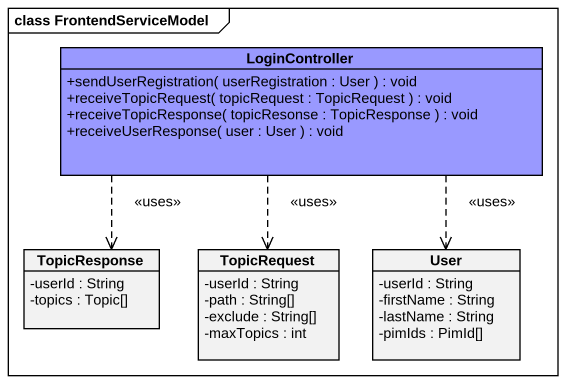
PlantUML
@startuml
mainframe class FrontendServiceModel
hide circle
hide empty members
skinparam classAttributeIconSize 0
class LoginController #9999FF {
  +sendUserRegistration( userRegistration : User ) : void
  +receiveTopicRequest( topicRequest : TopicRequest ) : void
  +receiveTopicResponse( topicResonse : TopicResponse ) : void
  +receiveUserResponse( user : User ) : void
}
class TopicResponse {
  -userId : String
  -topics : Topic[]
}
class TopicRequest {
  -userId : String
  -path : String[]
  -exclude : String[]
  -maxTopics : int
}
class User {
  -userId : String
  -firstName : String
  -lastName : String
  -pimIds : PimId[]
}
LoginController ..> TopicResponse : <<uses>>
LoginController ..> TopicRequest : <<uses>>
LoginController ..> User : <<uses>>
@enduml
